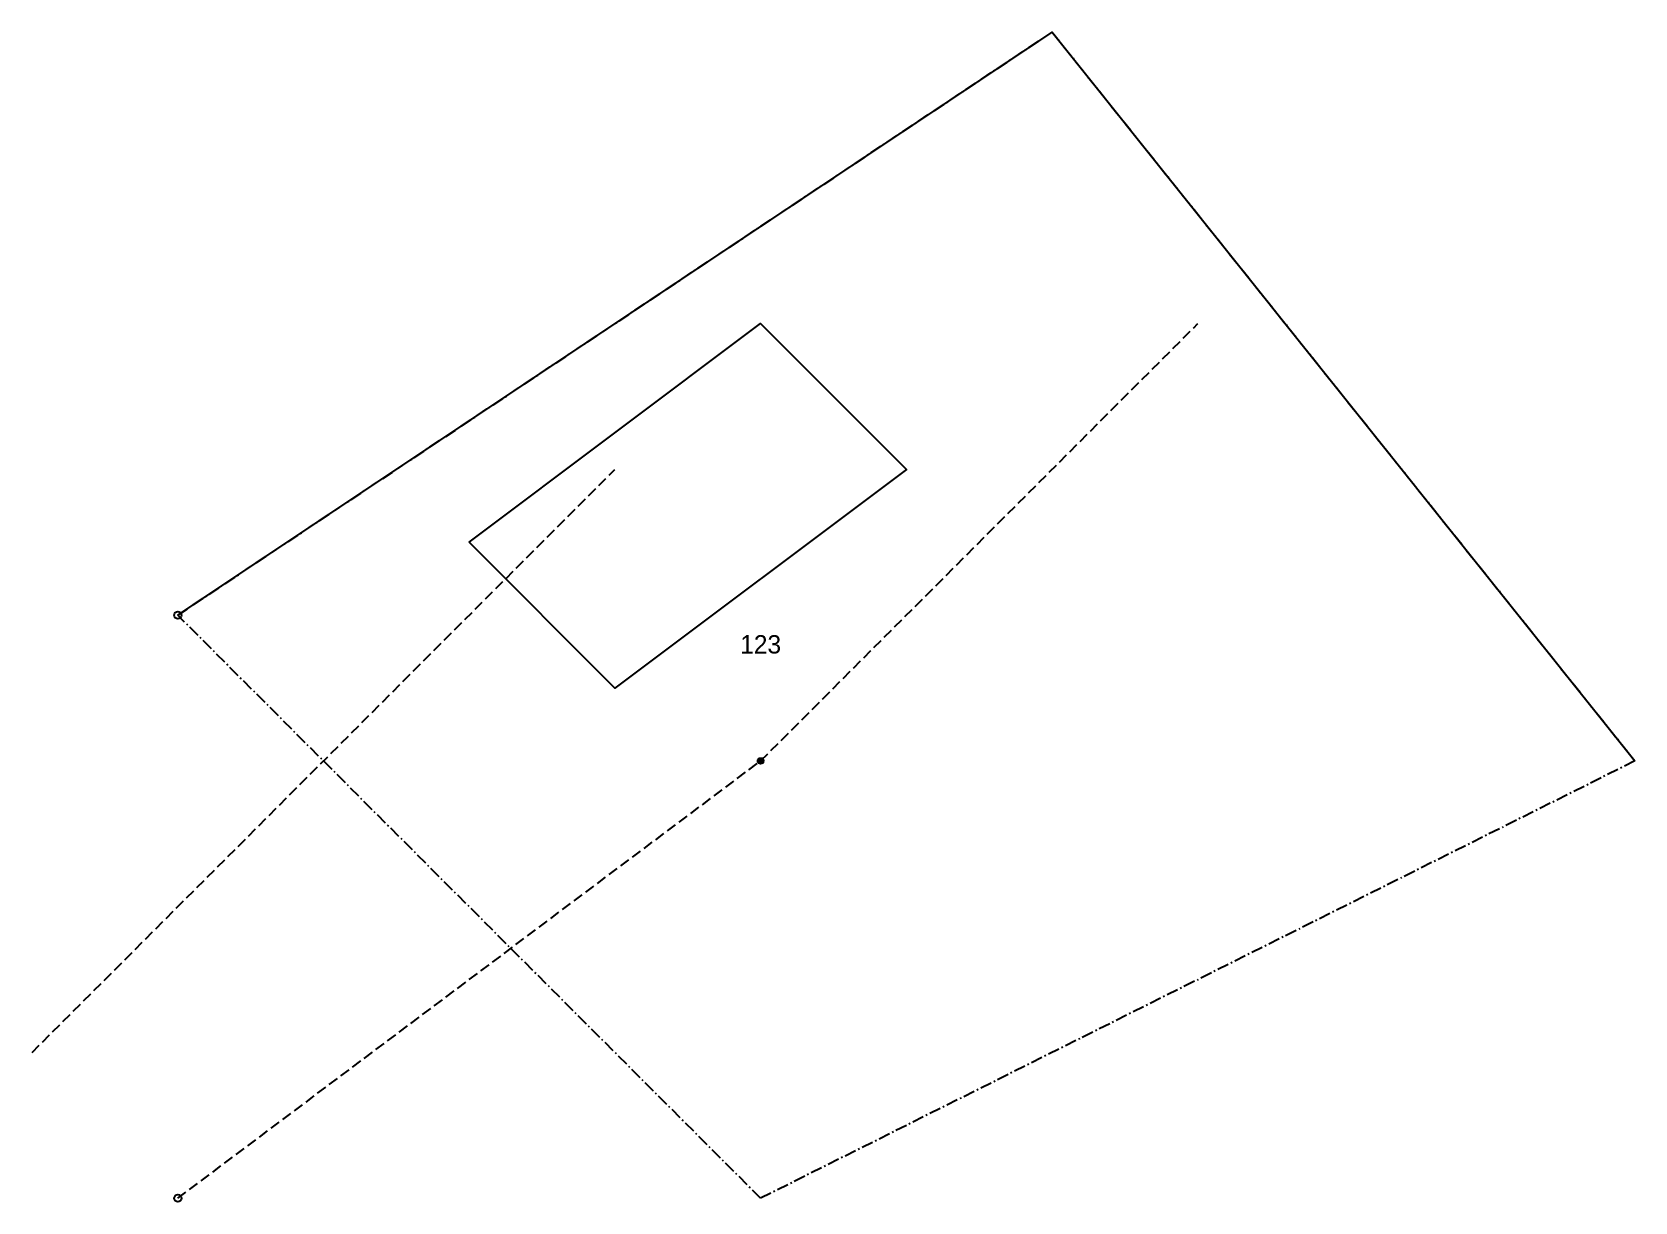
# Model space of a CAD drawing. Header units: metres. Extents: x 6512090 to 6512200, y 5712300 to 5712380.
import ezdxf
from ezdxf.enums import TextEntityAlignment as Align

# ---------------------------------------------------------------- set-up
doc = ezdxf.new("R2010")
doc.units = ezdxf.units.M
for name, pattern in [('3_SUGP', [1, 0.7, -0.3]), ('3_SUWP', [1, 0.7, -0.3]), ('GDE', [1.2, 0.8, -0.2, 0, -0.2])]:
    doc.linetypes.add(name, pattern=pattern)
for name, color, linetype in [('Dzialki', 7, 'GDE'), ('EGBB_L_0', 7, 'Continuous'), ('Numery_dzialek', 7, 'Continuous'), ('OTO_L_0', 7, 'Continuous'), ('Punkty', 7, 'Continuous'), ('SUGP_L_0', 52, '3_SUGP'), ('SUW_L_0', 5, 'Continuous'), ('SUWP_L_0', 5, '3_SUWP')]:
    doc.layers.add(name, color=color, linetype=linetype)

# ---------------------------------------------------------------- blocks, each defined once
blk = doc.blocks.new('2_EGBP12_01')
at = {"color": 0, "linetype": 'CONTINUOUS'}
blk.add_circle((0, 0), 0.25, dxfattribs=at)
blk = doc.blocks.new('3_SUWW')
at = {"color": 0, "linetype": 'CONTINUOUS'}
for radius in [0.2, 0.175, 0.15, 0.125, 0.1, 0.075, 0.05, 0.025, 0.00715]:
    blk.add_circle((0, 0), radius, dxfattribs=at)

msp = doc.modelspace()

# ---------------------------------------------------------------- linework, layer by layer
at = {"layer": 'Dzialki'}
msp.add_lwpolyline([(6512100, 5712340), (6512160, 5712380), (6512200, 5712330), (6512140, 5712300), (6512100, 5712340)], close=True, dxfattribs=at)
at = {"layer": 'EGBB_L_0'}
msp.add_lwpolyline([(6512120, 5712345), (6512140, 5712360), (6512150, 5712350), (6512130, 5712335), (6512120, 5712345)], close=True, dxfattribs=at)
at = {"layer": 'OTO_L_0'}
msp.add_lwpolyline([(6512100, 5712340), (6512160, 5712380), (6512200, 5712330)], dxfattribs=at)
at = {"layer": 'SUGP_L_0'}
msp.add_lwpolyline([(6512090, 5712310), (6512130, 5712350)], dxfattribs=at)
at = {"layer": 'SUWP_L_0'}
msp.add_lwpolyline([(6512100, 5712300), (6512140, 5712330), (6512170, 5712360)], dxfattribs=at)

# ---------------------------------------------------------------- block references
at = {"layer": 'Punkty'}
for p in [(6512100, 5712340), (6512100, 5712300)]:
    msp.add_blockref('2_EGBP12_01', p, dxfattribs=at)
at = {"layer": 'SUW_L_0'}
msp.add_blockref('3_SUWW', (6512140, 5712330), dxfattribs=at)

# ---------------------------------------------------------------- texts
at = {"layer": 'Numery_dzialek'}
msp.add_text('123', height=1.26, dxfattribs=at).set_placement((6512140, 5712338), align=Align.MIDDLE_CENTER)

doc.saveas('drawing.dxf')
